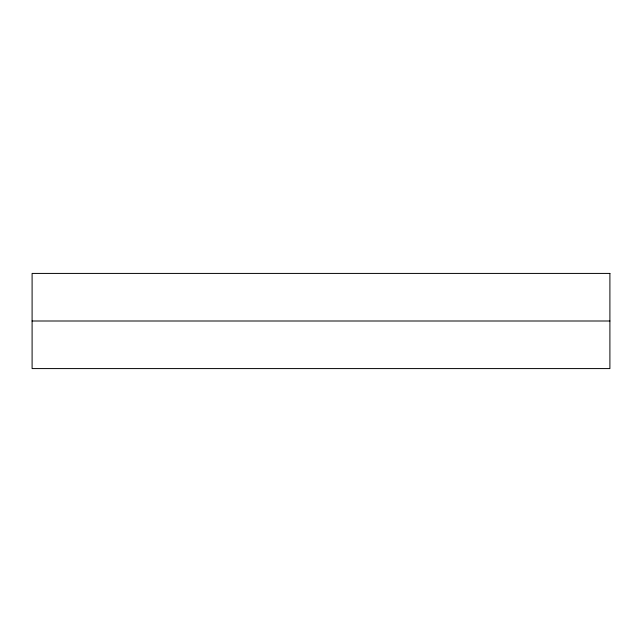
<?xml version="1.0" encoding="UTF-8"?>
<svg xmlns="http://www.w3.org/2000/svg" width="642" height="642" viewBox="0 0 642 642"><rect width="100%" height="100%" fill="white"/><g stroke="black" fill="none" stroke-linecap="round" stroke-linejoin="round"><path stroke-width="0.96" d="M32.1 321L609.9 321M609.9 273.42L32.1 273.42L32.1 368.58L609.9 368.58L609.9 273.42"/></g></svg>
